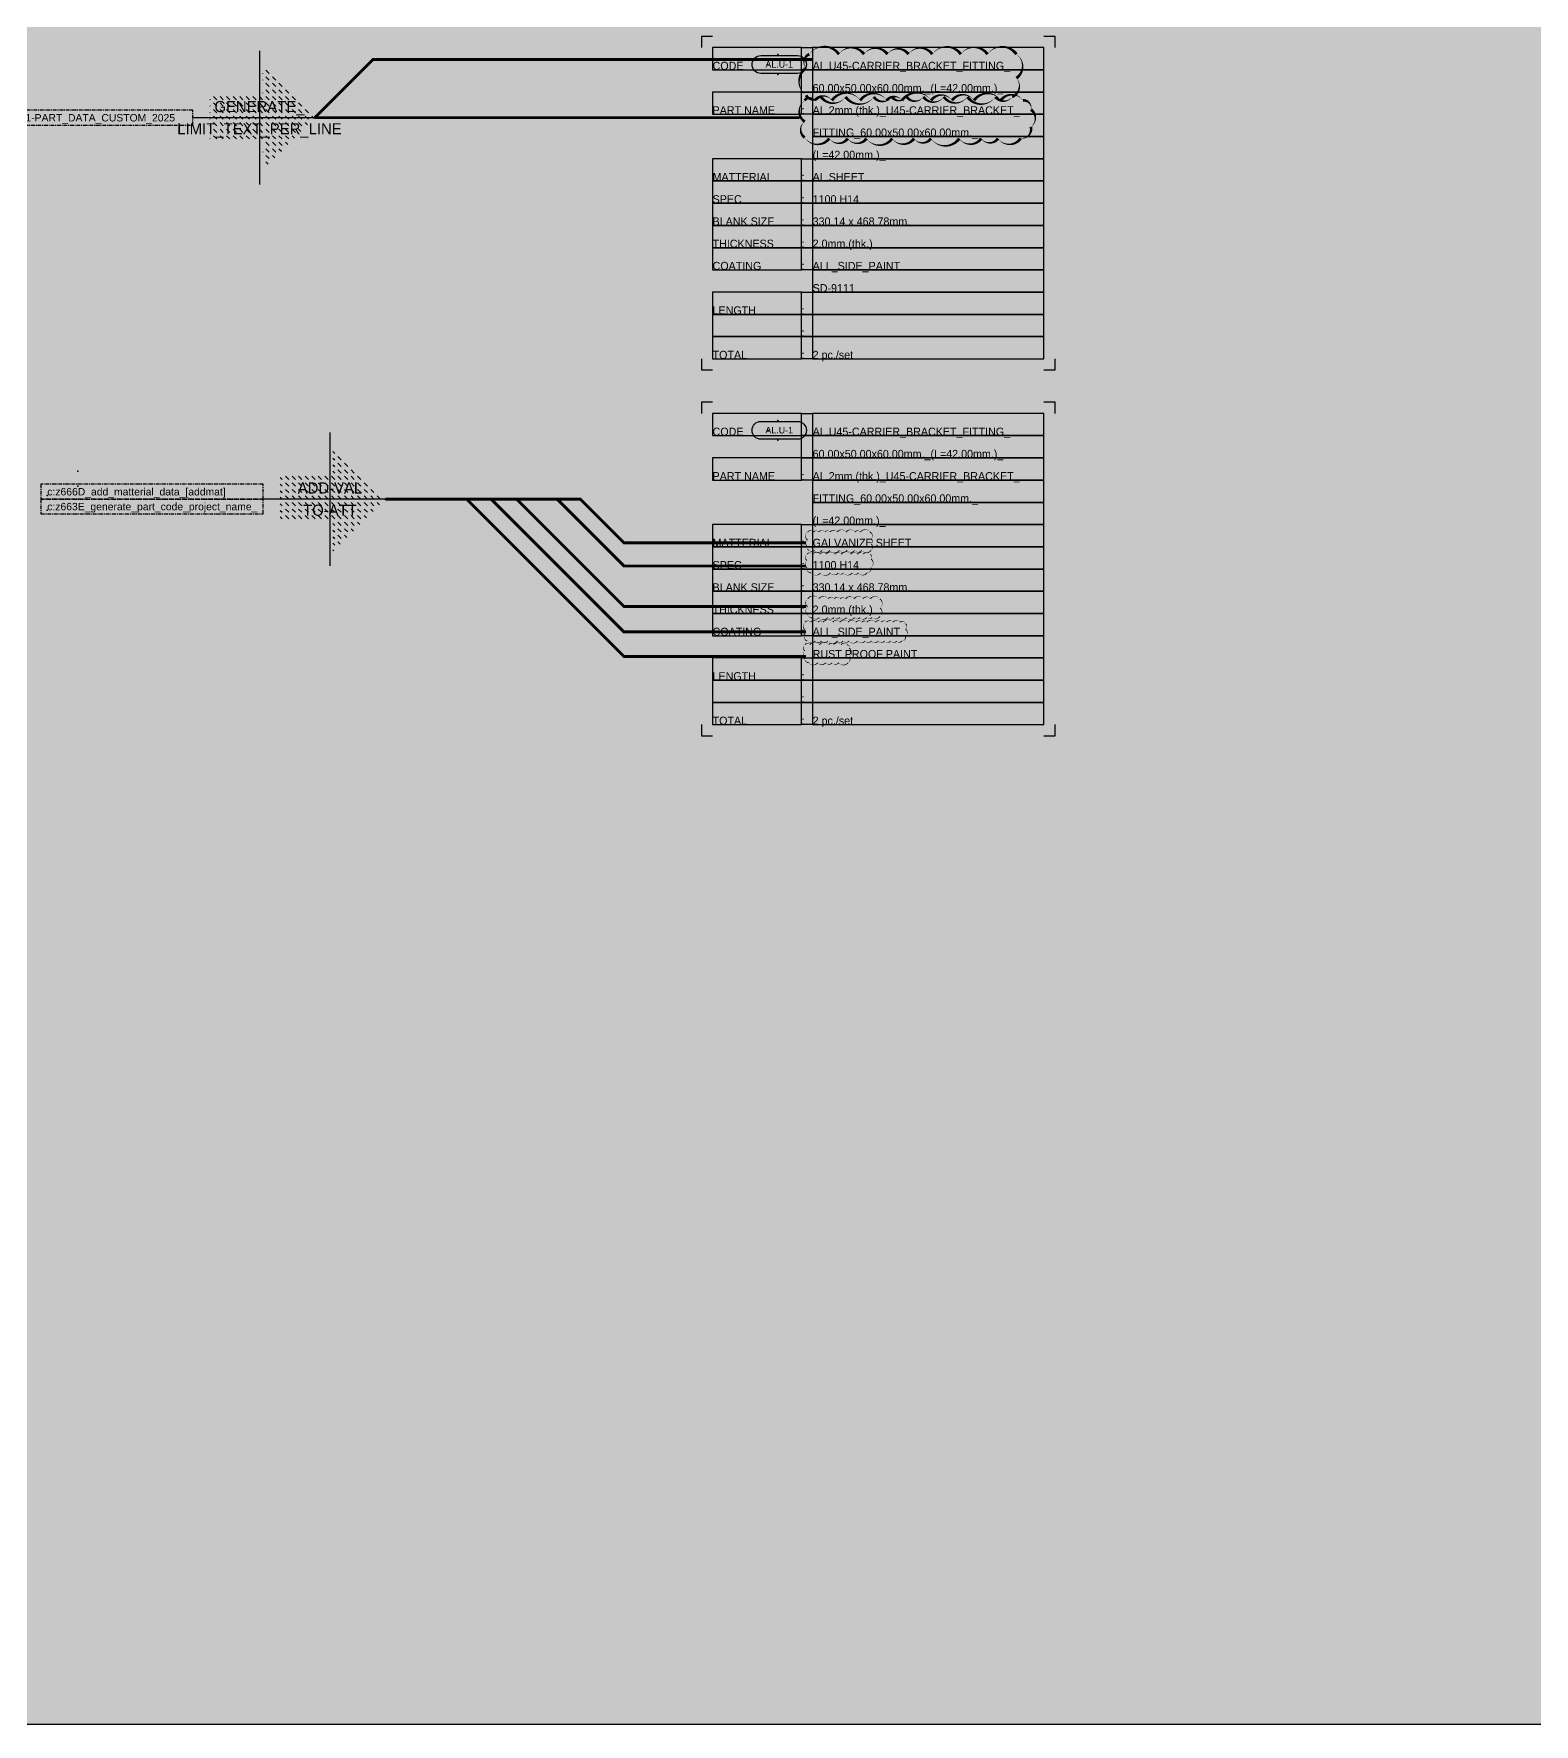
# Model space of a CAD drawing. Header units: millimetres. Extents: x -244126 to 368105, y -173968 to 259060.
# Drawn here: x 320919 to 331041, y 109313 to 120719 of the extents above; entities that cross this region are included whole.
import ezdxf
from ezdxf.enums import TextEntityAlignment as Align
from ezdxf.lldxf.tags import DXFTag

# ---------------------------------------------------------------- set-up
doc = ezdxf.new("R2010")
doc.units = ezdxf.units.MM
doc.header["$MEASUREMENT"] = 0
doc.linetypes.add('005_GG_TA_LINE', pattern=[13.75, 5, -1.25, 1.25, -1.25, 5])
doc.linetypes.add('BORDER2', pattern=[22.225, 6.35, -3.175, 6.35, -3.175, 0, -3.175])
for name, color, linetype in [('000 - H A T C H', 8, 'Continuous'), ('000 - SYMBOL CON', 1, 'Continuous'), ('000 - T E X T', 4, 'Continuous'), ('001 - ASCESSORIES', 1, 'Continuous'), ('A04_TUBE SERIES', 7, 'Continuous')]:
    doc.layers.add(name, color=color, linetype=linetype)
doc.styles.add('MtXpl_BrowalliaUPC', font='BrowalliaUPC.ttf')
doc.styles.get("Standard").update_dxf_attribs({"font": 'arial.ttf'})
doc.styles.add('TA', font='Cordia New.ttf', dxfattribs={"height": 4.5})
tags = doc.linetypes.add('000-ADD-ATT', pattern='A,0.5,-0.3,["ADD-ATT",Standard,S=0.1,R=0,X=-0.2,Y=-0.05],-0.5', length=1.3).pattern_tags.tags
tags[6] = DXFTag(74, 10)
tags = doc.linetypes.add('000-GEN-ATT', pattern='A,0.5,-0.3,["GEN-ATT",Standard,S=0.1,R=0,X=-0.2,Y=-0.05],-0.5', length=1.3).pattern_tags.tags
tags[6] = DXFTag(74, 10)

# ---------------------------------------------------------------- blocks, each defined once
blk = doc.blocks.new('A$C829836ee')
for p in [(0, 3), (0, -3)]:
    blk.add_point(p)
blk = doc.blocks.new('*U4955')
at = {"layer": '000 - H A T C H'}
h = blk.add_hatch(color=250, dxfattribs=at)
h.dxf.hatch_style = 1
edge = h.paths.add_edge_path()
edge.add_arc((10.87, -3.8), 2, 90, 270, ccw=False)
edge.add_line((10.87, -1.8), (19.12, -1.8))
edge.add_arc((19.12, -3.8), 2, -90, 90, ccw=False)
edge.add_line((19.12, -5.8), (10.87, -5.8))
at = {"layer": '000 - SYMBOL CON', "color": 2}
blk.add_lwpolyline([(10.87, -5.8, -1), (10.87, -1.8), (19.12, -1.8, -1), (19.12, -5.8)], format="xyb", close=True, dxfattribs=at)
at = {"layer": 'A04_TUBE SERIES', "color": 3}
blk.add_point((12.41, -3.8), dxfattribs=at)
at = {"layer": 'Defpoints', "color": 250}
for points in [[(0, 2.5), (-2.5, 2.5), (-2.5, 0)], [(77, 0), (77, 2.5), (74.5, 2.5)], [(-2.5, -70), (-2.5, -72.5), (0, -72.5)], [(74.5, -72.5), (77, -72.5), (77, -70)]]:
    blk.add_lwpolyline(points, dxfattribs=at)
for points in [[(0, -5), (20, -5), (20, 0), (0, 0)], [(20, 0), (22.5, 0), (22.5, -5), (20, -5)], [(22.5, -5), (74.5, -5), (74.5, 0), (22.5, 0)], [(20, -5), (22.5, -5), (22.5, -10), (20, -10)], [(22.5, -10), (74.5, -10), (74.5, -5), (22.5, -5)], [(0, -15), (20, -15), (20, -10), (0, -10)], [(20, -10), (22.5, -10), (22.5, -15), (20, -15)], [(22.5, -15), (74.5, -15), (74.5, -10), (22.5, -10)], [(22.5, -20), (74.5, -20), (74.5, -15), (22.5, -15)], [(22.5, -25), (74.5, -25), (74.5, -20), (22.5, -20)], [(0, -30), (20, -30), (20, -25), (0, -25)], [(20, -25), (22.5, -25), (22.5, -30), (20, -30)], [(22.5, -30), (74.5, -30), (74.5, -25), (22.5, -25)], [(0, -35), (20, -35), (20, -30), (0, -30)], [(20, -30), (22.5, -30), (22.5, -35), (20, -35)], [(22.5, -35), (74.5, -35), (74.5, -30), (22.5, -30)], [(0, -40), (20, -40), (20, -35), (0, -35)], [(20, -35), (22.5, -35), (22.5, -40), (20, -40)], [(22.5, -40), (74.5, -40), (74.5, -35), (22.5, -35)], [(0, -45), (20, -45), (20, -40), (0, -40)], [(20, -40), (22.5, -40), (22.5, -45), (20, -45)], [(22.5, -45), (74.5, -45), (74.5, -40), (22.5, -40)], [(0, -50), (20, -50), (20, -45), (0, -45)], [(20, -45), (22.5, -45), (22.5, -50), (20, -50)], [(22.5, -50), (74.5, -50), (74.5, -45), (22.5, -45)], [(22.5, -55), (74.5, -55), (74.5, -50), (22.5, -50)], [(0, -60), (20, -60), (20, -55), (0, -55)], [(20, -55), (22.5, -55), (22.5, -60), (20, -60)], [(22.5, -60), (74.5, -60), (74.5, -55), (22.5, -55)], [(0, -65), (20, -65), (20, -60), (0, -60)], [(20, -60), (22.5, -60), (22.5, -65), (20, -65)], [(22.5, -65), (74.5, -65), (74.5, -60), (22.5, -60)], [(0, -70), (20, -70), (20, -65), (0, -65)], [(20, -65), (22.5, -65), (22.5, -70), (20, -70)], [(22.5, -70), (74.5, -70), (74.5, -65), (22.5, -65)]]:
    blk.add_lwpolyline(points, close=True, dxfattribs=at)
at = {"xscale": 0.7454636594928784, "yscale": 0.7454636594928784, "zscale": 0.7454636594928784}
blk.add_blockref('A$C829836ee', (14.71, -3.8), dxfattribs=at)
at = {"layer": '000 - T E X T', "linetype": 'BORDER2', "style": 'TA'}
for s, p in [('CODE', (0, -5)), ('PART NAME', (0, -15)), (':', (20, -15)), ('MATTERIAL', (0, -30)), (':', (20, -30)), ('SPEC', (0, -35)), (':', (20, -35)), ('BLANK SIZE', (0, -40)), (':', (20, -40)), ('THICKNESS', (0, -45)), (':', (20, -45)), ('COATING', (0, -50)), (':', (20, -50)), ('LENGTH', (0, -60)), (':', (20, -60)), (':', (20, -65)), ('TOTAL', (0, -70)), (':', (20, -70))]:
    blk.add_text(s, height=1.8, dxfattribs=at).set_placement(p)
at = {"layer": '000 - T E X T', "style": 'TA', "flags": 1}
blk.add_attdef('BLK_NAME', (1.99, 0.93), '', height=1.8, dxfattribs=at)
at = {"layer": '000 - T E X T', "style": 'MtXpl_BrowalliaUPC'}
blk.add_attdef('NO.CODE', text='', height=1.49, dxfattribs=at).set_placement((14.98, -3.76), align=Align.MIDDLE_CENTER)
at = {"layer": '000 - T E X T', "style": 'TA'}
for tag, p in [('CODE_VALUE_1', (22.5, -5)), ('CODE_VALUE_2', (22.5, -10)), ('PART_NAME_VALUE_1', (22.5, -15)), ('PART_NAME_VALUE_2', (22.5, -20)), ('PART_NAME_VALUE_3', (22.5, -25)), ('MATTERIAL_VALUE_1', (22.5, -30)), ('SPEC_VALUE', (22.5, -35)), ('BLANK_SIZE_VALUE', (22.5, -40)), ('THICKNESS_VALUE', (22.5, -45)), ('COATING_VALUE_1', (22.5, -50)), ('COATING_VALUE_2', (22.5, -55)), ('LENGTH_VALUE_1', (22.5, -60)), ('LENGTH_VALUE_2', (22.5, -65)), ('TOTAL_VALUE', (22.5, -70))]:
    blk.add_attdef(tag, p, '', height=1.8, dxfattribs=at)
blk = doc.blocks.new('*U4720')
at = {"color": 0, "linetype": '005_GG_TA_LINE'}
blk.add_lwpolyline([(0, 0), (445.6, 0), (445.6, 20), (0, 20)], close=True, dxfattribs=at)
for p in [(50, 37.5), (8.6, 4.9)]:
    blk.add_point(p, dxfattribs=at)
blk.add_attdef('NAMEBLK', (8.6, 4.9), '', height=10, dxfattribs=at)
blk = doc.blocks.new('*U4710')
at = {"layer": '000 - H A T C H'}
h = blk.add_hatch(dxfattribs=at)
h.set_pattern_fill('DASH', color=8, scale=250, angle=-45)
h.paths.add_polyline_path([(20, -154), (20, -354), (373, 0), (20, 354), (20, 154), (-335, 154), (-335, -154)])
at = {"color": 250}
for p, q in [((0, 450), (0, -450)), ((450, 0), (-450, 0))]:
    blk.add_line(p, q, dxfattribs=at)
at = {"color": 3}
blk.add_point((373, 0), dxfattribs=at)
at = {"color": 0, "style": 'TA'}
for tag, p in [('TAG1', (0, 75)), ('TAG2', (0, -75))]:
    blk.add_attdef(tag, text='', height=75, dxfattribs=at).set_placement(p, align=Align.MIDDLE_CENTER)
blk = doc.blocks.new('*U4743')
at = {"color": 0, "linetype": '005_GG_TA_LINE'}
blk.add_lwpolyline([(0, 0), (300, 0), (300, 20), (0, 20)], close=True, dxfattribs=at)
for p in [(50, 37.5), (8.6, 4.9)]:
    blk.add_point(p, dxfattribs=at)
blk.add_attdef('NAMEBLK', (8.6, 4.9), '', height=10, dxfattribs=at)
blk = doc.blocks.new('*U4741')
at = {"color": 0, "linetype": '005_GG_TA_LINE'}
blk.add_lwpolyline([(0, 0), (300, 0), (300, 20), (0, 20)], close=True, dxfattribs=at)
for p in [(50, 37.5), (8.6, 4.9)]:
    blk.add_point(p, dxfattribs=at)
blk.add_attdef('NAMEBLK', (8.6, 4.9), '', height=10, dxfattribs=at)
blk = doc.blocks.new('000 - MOCKUP_HELP')
at = {"color": 3, "linetype": '000-ADD-ATT'}
for points in [[(-9915.722, -12637.335, 0, 20, -0.52056705), (-9915.722, -12798.409, 0, 20, -0.52056705), (-9944.267, -12924.721, 0, 20, -0.52056705), (-10056.477, -12924.721, 0, 20, -0.52056705), (-10246.482, -12924.721, 0, 20, -0.52056705), (-10405.64, -12924.721, 0, 20, -0.52056705), (-10543.443, -12924.721, 0, 20, -0.52056705), (-10655.879, -12924.721, 0, 20, -0.52056705), (-10756.013, -12924.721, 0, 20, -0.52056705), (-10878.31, -12924.721, 0, 20, -0.52056705), (-11068.151, -12924.721, 0, 20, -0.52056705), (-11233.881, -12924.721, 0, 20, -0.52056705), (-11334.28, -12914.454, 0, 20, -0.52056705), (-11334.28, -12730.885, 0, 20, -0.52056705), (-11312.705, -12637.335, 0, 20, -0.52056705), (-11113.187, -12637.335, 0, 20, -0.52056705), (-10943.544, -12637.335, 0, 20, -0.52056705), (-10785.666, -12637.335, 0, 20, -0.52056705), (-10643.849, -12637.335, 0, 20, -0.52056705), (-10483.227, -12637.335, 0, 20, -0.52056705), (-10290.539, -12637.335, 0, 20, -0.52056705), (-10110.501, -12637.335, 0, 20, -0.52056705)], [(-11343.678, -12949.034, 0, 20, 0.52056705), (-11343.678, -13092.642, 0, 20, 0.52056705), (-11343.678, -13199.149, 0, 20, 0.52056705), (-11177.942, -13205.893, 0, 20, 0.52056705), (-11053.386, -13205.893, 0, 20, 0.52056705), (-10927.073, -13205.893, 0, 20, 0.52056705), (-10753.872, -13205.893, 0, 20, 0.52056705), (-10606.177, -13205.893, 0, 20, 0.52056705), (-10492.322, -13205.893, 0, 20, 0.52056705), (-10301.188, -13205.893, 0, 20, 0.52056705), (-10153.216, -13205.893, 0, 20, 0.52056705), (-10039.684, -13205.893, 0, 20, 0.52056705), (-9887.357, -13205.893, 0, 20, 0.52056705), (-9818.003, -13126.829, 0, 20, 0.52056705), (-9818.003, -13010.795, 0, 20, 0.52056705), (-9871.816, -12949.034, 0, 20, 0.52056705), (-10021.393, -12949.034, 0, 20, 0.52056705), (-10201.721, -12949.034, 0, 20, 0.52056705), (-10349.665, -12949.034, 0, 20, 0.52056705), (-10490.703, -12949.034, 0, 20, 0.52056705), (-10688.021, -12949.034, 0, 20, 0.52056705), (-10789.666, -12949.034, 0, 20, 0.52056705), (-10969.344, -12949.034, 0, 20, 0.52056705), (-11160.368, -12949.034, 0, 20, 0.52056705), (-11275.514, -12949.034, 0, 20, 0.52056705)]]:
    blk.add_lwpolyline(points, format="xyseb", close=True, dxfattribs=at)
at = {"color": 1, "linetype": '000-GEN-ATT', "ltscale": 500, "const_width": 20}
for points in [[(-14648.481, -13065.33), (-14255.947, -12672.797), (-11290.279, -12672.797)], [(-14648.481, -13065.33), (-11378.344, -13065.33)]]:
    blk.add_lwpolyline(points, dxfattribs=at)
at = {"color": 2, "linetype": '000-ADD-ATT', "ltscale": 300, "const_width": 20}
for points in [[(-11335.737, -15933.621), (-12563.178, -15933.621), (-12857.963, -15638.836), (-14173.035, -15638.836)], [(-13624.736, -15638.836), (-12563.178, -16700.394), (-11335.737, -16700.394)], [(-11335.737, -16534.84), (-12563.178, -16534.84), (-13459.183, -15638.836)], [(-11335.737, -16363.478), (-12563.178, -16363.478), (-13287.82, -15638.836)], [(-11335.737, -16090.461), (-12563.178, -16090.461), (-13014.803, -15638.836)]]:
    blk.add_lwpolyline(points, dxfattribs=at)
at = {"color": 2, "linetype": '000-ADD-ATT'}
for points in [[(-11324.094, -15861.621, 0, 6.667, 0.52056705), (-11324.094, -15915.428, 0, 6.667, 0.52056705), (-11324.094, -15961.89, 0, 6.667, 0.52056705), (-11313.516, -15984.733, 0, 6.667, 0.52056705), (-11278.219, -15984.733, 0, 6.667, 0.52056705), (-11226.083, -15984.733, 0, 6.667, 0.52056705), (-11174.041, -15984.733, 0, 6.667, 0.52056705), (-11109.78, -15984.733, 0, 6.667, 0.52056705), (-11057.592, -15984.733, 0, 6.667, 0.52056705), (-11007.464, -15984.733, 0, 6.667, 0.52056705), (-10959.387, -15984.733, 0, 6.667, 0.52056705), (-10895.81, -15983.535, 0, 6.667, 0.52056705), (-10895.81, -15941.381, 0, 6.667, 0.52056705), (-10895.81, -15907.74, 0, 6.667, 0.52056705), (-10903.206, -15861.621, 0, 6.667, 0.52056705), (-10968.45, -15861.621, 0, 6.667, 0.52056705), (-11004.756, -15861.621, 0, 6.667, 0.52056705), (-11064.899, -15861.621, 0, 6.667, 0.52056705), (-11125.116, -15861.621, 0, 6.667, 0.52056705), (-11172.37, -15861.621, 0, 6.667, 0.52056705), (-11207.388, -15861.621, 0, 6.667, 0.52056705), (-11250.502, -15861.621, 0, 6.667, 0.52056705), (-11284.447, -15861.621, 0, 6.667, 0.52056705)], [(-11328.13, -16011.002, 0, 6.667, 0.52056705), (-11328.13, -16053.393, 0, 6.667, 0.52056705), (-11328.13, -16102.819, 0, 6.667, 0.52056705), (-11298.61, -16136.623, 0, 6.667, 0.52056705), (-11237.599, -16136.623, 0, 6.667, 0.52056705), (-11170.945, -16136.623, 0, 6.667, 0.52056705), (-11117.866, -16136.623, 0, 6.667, 0.52056705), (-11082.502, -16136.623, 0, 6.667, 0.52056705), (-11023.526, -16136.623, 0, 6.667, 0.52056705), (-10982.288, -16136.623, 0, 6.667, 0.52056705), (-10923.957, -16136.623, 0, 6.667, 0.52056705), (-10897.259, -16100.72, 0, 6.667, 0.52056705), (-10897.259, -16042.456, 0, 6.667, 0.52056705), (-10902.987, -16011.002, 0, 6.667, 0.52056705), (-10948.376, -16011.002, 0, 6.667, 0.52056705), (-10989.513, -16011.002, 0, 6.667, 0.52056705), (-11033.187, -16011.002, 0, 6.667, 0.52056705), (-11097.225, -16011.002, 0, 6.667, 0.52056705), (-11140.974, -16011.002, 0, 6.667, 0.52056705), (-11199.01, -16011.002, 0, 6.667, 0.52056705), (-11243.102, -16011.002, 0, 6.667, 0.52056705), (-11291.42, -16011.002, 0, 6.667, 0.52056705)], [(-11323.277, -16311.703, 0, 6.667, 0.52056705), (-11323.277, -16366.377, 0, 6.667, 0.52056705), (-11323.277, -16417.317, 0, 6.667, 0.52056705), (-11288.315, -16437.896, 0, 6.667, 0.52056705), (-11246.384, -16437.896, 0, 6.667, 0.52056705), (-11188.706, -16437.896, 0, 6.667, 0.52056705), (-11146.207, -16437.896, 0, 6.667, 0.52056705), (-11108.148, -16437.896, 0, 6.667, 0.52056705), (-11062.127, -16437.896, 0, 6.667, 0.52056705), (-11008.042, -16437.896, 0, 6.667, 0.52056705), (-10971.609, -16437.896, 0, 6.667, 0.52056705), (-10925.689, -16437.896, 0, 6.667, 0.52056705), (-10889.627, -16437.896, 0, 6.667, 0.52056705), (-10836.561, -16429.074, 0, 6.667, 0.52056705), (-10836.561, -16372.951, 0, 6.667, 0.52056705), (-10836.561, -16312.722, 0, 6.667, 0.52056705), (-10900.534, -16311.703, 0, 6.667, 0.52056705), (-10950.766, -16311.703, 0, 6.667, 0.52056705), (-11011.052, -16311.703, 0, 6.667, 0.52056705), (-11067.404, -16311.703, 0, 6.667, 0.52056705), (-11102.897, -16311.703, 0, 6.667, 0.52056705), (-11144.249, -16311.703, 0, 6.667, 0.52056705), (-11185.609, -16311.703, 0, 6.667, 0.52056705), (-11248.522, -16311.703, 0, 6.667, 0.52056705)], [(-11341.128, -16469.879, 0, 6.667, 0.52056705), (-11341.128, -16520.395, 0, 6.667, 0.52056705), (-11341.128, -16553.89, 0, 6.667, 0.52056705), (-11327.332, -16596.21, 0, 6.667, 0.52056705), (-11274.009, -16596.21, 0, 6.667, 0.52056705), (-11230.053, -16596.21, 0, 6.667, 0.52056705), (-11187.138, -16596.21, 0, 6.667, 0.52056705), (-11123.223, -16596.21, 0, 6.667, 0.52056705), (-11083.965, -16596.21, 0, 6.667, 0.52056705), (-11045.027, -16596.21, 0, 6.667, 0.52056705), (-10987.812, -16596.21, 0, 6.667, 0.52056705), (-10937.392, -16596.21, 0, 6.667, 0.52056705), (-10893.971, -16596.21, 0, 6.667, 0.52056705), (-10847.552, -16596.21, 0, 6.667, 0.52056705), (-10805.7, -16596.21, 0, 6.667, 0.52056705), (-10764.751, -16596.21, 0, 6.667, 0.52056705), (-10723.32, -16596.21, 0, 6.667, 0.52056705), (-10688.516, -16596.21, 0, 6.667, 0.52056705), (-10664.563, -16564.338, 0, 6.667, 0.52056705), (-10664.563, -16515.114, 0, 6.667, 0.52056705), (-10664.563, -16478.44, 0, 6.667, 0.52056705), (-10699.625, -16469.879, 0, 6.667, 0.52056705), (-10747.758, -16469.879, 0, 6.667, 0.52056705), (-10789.873, -16469.879, 0, 6.667, 0.52056705), (-10826.762, -16469.879, 0, 6.667, 0.52056705), (-10868.041, -16469.879, 0, 6.667, 0.52056705), (-10923.415, -16469.879, 0, 6.667, 0.52056705), (-10957.82, -16469.879, 0, 6.667, 0.52056705), (-10998.526, -16469.879, 0, 6.667, 0.52056705), (-11051.456, -16469.879, 0, 6.667, 0.52056705), (-11107.073, -16469.879, 0, 6.667, 0.52056705), (-11155.021, -16469.879, 0, 6.667, 0.52056705), (-11219.382, -16469.879, 0, 6.667, 0.52056705), (-11253.881, -16469.879, 0, 6.667, 0.52056705), (-11304.386, -16469.879, 0, 6.667, 0.52056705)], [(-11342.429, -16621.268, 0, 6.667, 0.52056705), (-11342.429, -16663.61, 0, 6.667, 0.52056705), (-11342.429, -16702.304, 0, 6.667, 0.52056705), (-11316.576, -16742.564, 0, 6.667, 0.52056705), (-11256.245, -16742.564, 0, 6.667, 0.52056705), (-11202.343, -16742.564, 0, 6.667, 0.52056705), (-11158.105, -16742.564, 0, 6.667, 0.52056705), (-11113.865, -16742.564, 0, 6.667, 0.52056705), (-11051.809, -16742.564, 0, 6.667, 0.52056705), (-11043.949, -16704.48, 0, 6.667, 0.52056705), (-11043.949, -16644.63, 0, 6.667, 0.52056705), (-11059.245, -16621.268, 0, 6.667, 0.52056705), (-11098.195, -16621.268, 0, 6.667, 0.52056705), (-11147.907, -16621.268, 0, 6.667, 0.52056705), (-11181.718, -16621.268, 0, 6.667, 0.52056705), (-11243.552, -16621.268, 0, 6.667, 0.52056705), (-11308.594, -16621.268, 0, 6.667, 0.52056705)]]:
    blk.add_lwpolyline(points, format="xyseb", close=True, dxfattribs=at)
at = {"color": 1}
blk.add_blockref('*U4710', (-15021.777, -13065.33), dxfattribs=at).add_auto_attribs({'TAG1': 'GENERATE_', 'TAG2': 'LIMIT_TEXT_PER_LINE'})
at = {"color": 2}
blk.add_blockref('*U4710', (-14546.331, -15638.836), dxfattribs=at).add_auto_attribs({'TAG1': 'ADD-VAL', 'TAG2': 'TO-ATT'})
at = {"layer": '000 - T E X T', "color": 8, "xscale": 30, "yscale": 30, "zscale": 30}
for p, values in [((-11965.279, -12592.476), {'NO.CODE': 'AL.U-1', 'CODE_VALUE_1': 'AL.U45-CARRIER_BRACKET_FITTING_', 'CODE_VALUE_2': '60.00x50.00x60.00mm._(L=42.00mm.)_', 'PART_NAME_VALUE_1': 'AL.2mm.(thk.)_U45-CARRIER_BRACKET_', 'PART_NAME_VALUE_2': 'FITTING_60.00x50.00x60.00mm._', 'PART_NAME_VALUE_3': '(L=42.00mm.)_', 'MATTERIAL_VALUE_1': 'AL.SHEET', 'SPEC_VALUE': '1100 H14', 'BLANK_SIZE_VALUE': '330.14 x 468.78mm.', 'THICKNESS_VALUE': '2.0mm.(thk.)', 'COATING_VALUE_1': 'ALL_SIDE_PAINT', 'COATING_VALUE_2': 'SD-9111', 'TOTAL_VALUE': '2 pc./set'}), ((-11965.279, -15060.898), {'NO.CODE': 'AL.U-1', 'CODE_VALUE_1': 'AL.U45-CARRIER_BRACKET_FITTING_', 'CODE_VALUE_2': '60.00x50.00x60.00mm._(L=42.00mm.)_', 'PART_NAME_VALUE_1': 'AL.2mm.(thk.)_U45-CARRIER_BRACKET_', 'PART_NAME_VALUE_2': 'FITTING_60.00x50.00x60.00mm._', 'PART_NAME_VALUE_3': '(L=42.00mm.)_', 'MATTERIAL_VALUE_1': 'GALVANIZE SHEET', 'SPEC_VALUE': '1100 H14', 'BLANK_SIZE_VALUE': '330.14 x 468.78mm.', 'THICKNESS_VALUE': '2.0mm.(thk.)', 'COATING_VALUE_1': 'ALL_SIDE_PAINT', 'COATING_VALUE_2': 'RUST PROOF PAINT', 'TOTAL_VALUE': '2 pc./set'})]:
    blk.add_blockref('*U4955', p, dxfattribs=at).add_auto_attribs(values)
at = {"layer": '001 - ASCESSORIES', "color": 1, "linetype": '005_GG_TA_LINE', "xscale": 5, "yscale": 5, "zscale": 5}
blk.add_blockref('*U4720', (-17699.724, -13115.33), dxfattribs=at).add_auto_attribs({'NAMEBLK': 'c:z666B_generate_part_name_001-PART_DATA_CUSTOM_2025'})
at = {"layer": '001 - ASCESSORIES', "color": 2, "linetype": '005_GG_TA_LINE', "xscale": 5, "yscale": 5, "zscale": 5}
for name, p, values in [('*U4741', (-16496.331, -15638.836), {'NAMEBLK': 'c:z666D_add_matterial_data_[addmat]'}), ('*U4743', (-16496.331, -15738.836), {'NAMEBLK': 'c:z663E_generate_part_code_project_name_'})]:
    blk.add_blockref(name, p, dxfattribs=at).add_auto_attribs(values)

msp = doc.modelspace()

# ---------------------------------------------------------------- hatches: boundary and pattern name
at = {"layer": '000 - H A T C H', "ltscale": 300}
h = msp.add_hatch(color=57, dxfattribs=at)
h.dxf.hatch_style = 1
h.paths.add_polyline_path([(318944.2057, 109313.34158), (368104.95157, 109313.34158), (368104.95157, 155362.74984), (318944.2057, 155362.74984)])

# ---------------------------------------------------------------- linework, layer by layer
at = {"color": 3, "ltscale": 300}
msp.add_lwpolyline([(318944.2057, 109313.34158), (368104.95157, 109313.34158), (368104.95157, 155362.74984), (318944.2057, 155362.74984)], close=True, dxfattribs=at)

# ---------------------------------------------------------------- next in the draw order: block references
at = {"color": 3, "linetype": '000-ADD-ATT', "ltscale": 300}
msp.add_blockref('000 - MOCKUP_HELP', (337463.48079, 133218.35158), dxfattribs=at)

doc.saveas('drawing.dxf')
